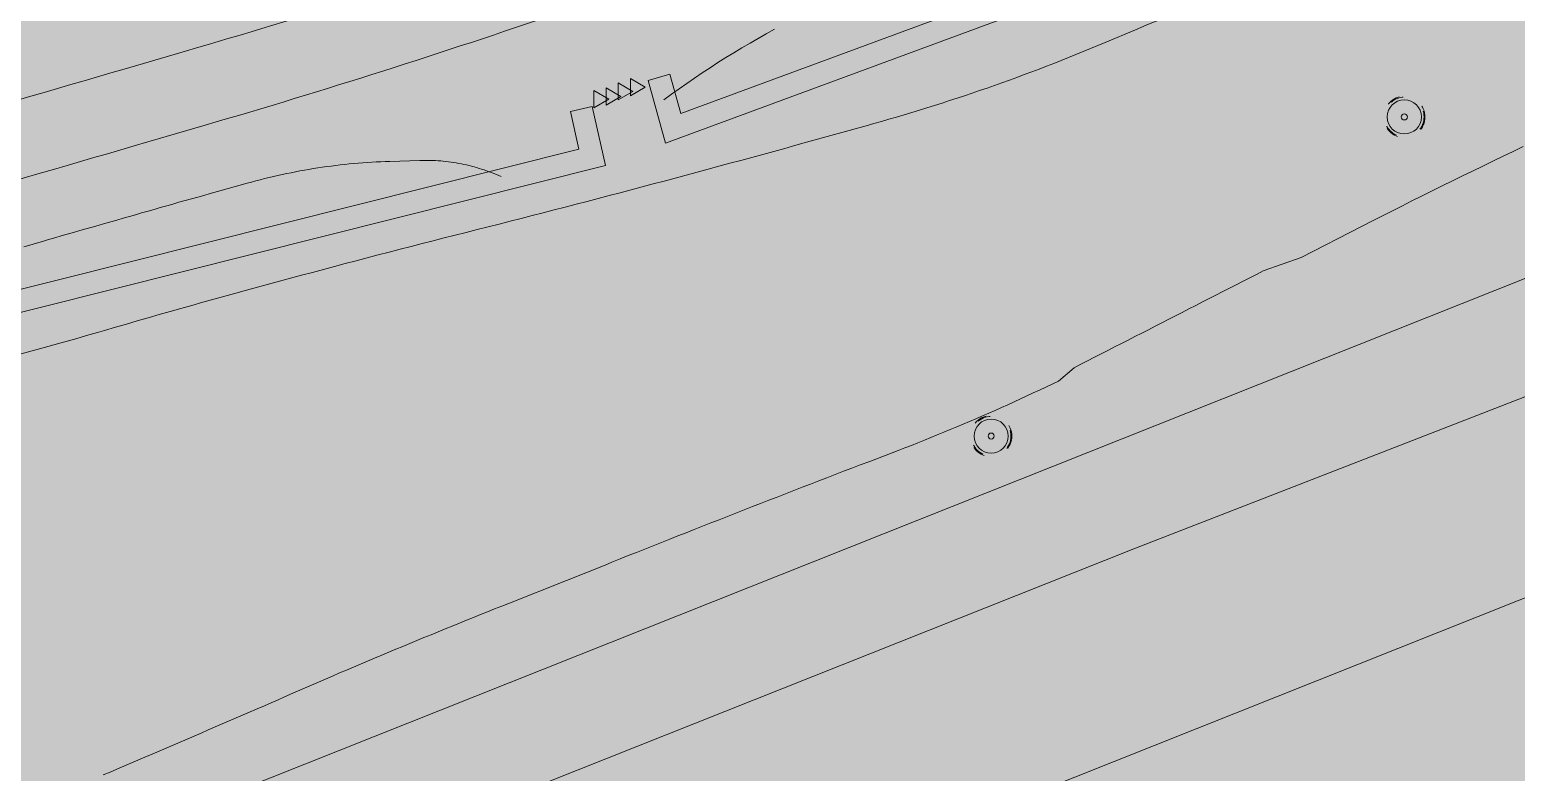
# Model space of a CAD drawing. Header units: metres. Extents: x 68582 to 69192, y 19191 to 19633.
# Drawn here: x 68836.36 to 68876.18, y 19271.46 to 19291.36 of the extents above; entities that cross this region are included whole.
import ezdxf

# ---------------------------------------------------------------- set-up
doc = ezdxf.new("R2010")
doc.units = ezdxf.units.M
doc.linetypes.add('Dash Style-5', pattern=[1.058075, 0.352692, -0.705383])
doc.layers.get('0').update_dxf_attribs({"lineweight": 15})
doc.layers.add('hankintanumerot', color=7, linetype='Continuous', lineweight=5)
doc.layers.add('None', color=7, linetype='Continuous', lineweight=5)

# ---------------------------------------------------------------- blocks, each defined once
blk = doc.blocks.new('Group-628')
at = {"layer": 'hankintanumerot', "color": 7, "linetype": 'Dash Style-5', "lineweight": 5, "transparency": 33554687}
for radius in [0.553, 0.53]:
    blk.add_circle((151.378, -281.625), radius, dxfattribs=at)
at = {"layer": 'hankintanumerot', "color": 7, "linetype": 'Continuous', "lineweight": 5, "transparency": 33554687}
for radius in [0.457, 0.0815]:
    blk.add_circle((151.378, -281.625), radius, dxfattribs=at)
blk = doc.blocks.new('Group-627')
at = {"layer": 'hankintanumerot', "color": 7, "linetype": 'Dash Style-5', "lineweight": 5, "transparency": 33554687}
for radius in [0.553, 0.53]:
    blk.add_circle((162.444, -273.071), radius, dxfattribs=at)
at = {"layer": 'hankintanumerot', "color": 7, "linetype": 'Continuous', "lineweight": 5, "transparency": 33554687}
for radius in [0.457, 0.0815]:
    blk.add_circle((162.444, -273.071), radius, dxfattribs=at)

msp = doc.modelspace()

# ---------------------------------------------------------------- hatches: boundary and pattern name
at = {"true_color": 0xd1f0d1, "transparency": 33554687}
msp.add_hatch(color=254, dxfattribs=at).paths.add_polyline_path([(68588.122, 19191.443), (69192.296, 19191.443), (69192.296, 19628.232), (68588.122, 19628.232)], flags=0)
at = {"layer": 'None', "linetype": 'Continuous', "lineweight": 0, "true_color": 0xffffff, "transparency": 33554687}
msp.add_hatch(color=7, dxfattribs=at).paths.add_polyline_path([(68879.399, 19311.633), (68877.798, 19310.371), (68875.792, 19308.805), (68875.183, 19308.335), (68868.104, 19303.063), (68867.094, 19302.335), (68865.513, 19301.236), (68863.895, 19300.192), (68862.242, 19299.205), (68860.556, 19298.275), (68858.839, 19297.403), (68856.656, 19296.384), (68854.442, 19295.434), (68852.198, 19294.554), (68849.929, 19293.745), (68849.864, 19293.723), (68845.214, 19292.203), (68840.531, 19290.782), (68838.893, 19290.304), (68827.439, 19286.983), (68826.59, 19286.739), (68821.688, 19285.417), (68816.744, 19284.263), (68815.47, 19283.988), (68814.416, 19283.778), (68813.356, 19283.6), (68812.292, 19283.453), (68811.223, 19283.34), (68810.152, 19283.258), (68809.079, 19283.209), (68808.004, 19283.193), (68805.891, 19283.193), (68805.754, 19283.195), (68805.617, 19283.202), (68805.481, 19283.214), (68805.345, 19283.23), (68805.209, 19283.251), (68805.075, 19283.277), (68804.941, 19283.307), (68804.809, 19283.342), (68804.677, 19283.381), (68804.548, 19283.425), (68804.419, 19283.473), (68804.293, 19283.525), (68804.168, 19283.582), (68804.045, 19283.643), (68803.925, 19283.708), (68803.807, 19283.777), (68803.691, 19283.85), (68803.578, 19283.927), (68803.467, 19284.008), (68803.359, 19284.093), (68803.254, 19284.181), (68803.153, 19284.273), (68803.054, 19284.368), (68802.592, 19284.844), (68802.145, 19285.334), (68801.712, 19285.837), (68801.295, 19286.353), (68800.893, 19286.881), (68800.674, 19287.178), (68800.48, 19287.45), (68800.295, 19287.729), (68800.119, 19288.013), (68799.953, 19288.303), (68799.795, 19288.598), (68799.648, 19288.897), (68799.51, 19289.202), (68799.382, 19289.511), (68799.264, 19289.823), (68799.156, 19290.14), (68799.059, 19290.46), (68798.971, 19290.782), (68797.019, 19298.503), (68795.08, 19298.013), (68797.062, 19290.175), (68797.161, 19289.809), (68797.271, 19289.446), (68797.394, 19289.088), (68797.527, 19288.733), (68797.672, 19288.383), (68797.829, 19288.038), (68797.996, 19287.698), (68798.174, 19287.364), (68798.363, 19287.035), (68798.563, 19286.713), (68798.773, 19286.398), (68798.992, 19286.089), (68799.082, 19285.967), (68799.602, 19285.284), (68800.142, 19284.616), (68800.702, 19283.965), (68801.282, 19283.331), (68801.88, 19282.714), (68802.007, 19282.591), (68802.139, 19282.472), (68802.274, 19282.358), (68802.414, 19282.248), (68802.557, 19282.144), (68802.704, 19282.044), (68802.854, 19281.949), (68803.007, 19281.86), (68803.163, 19281.775), (68803.321, 19281.696), (68803.483, 19281.623), (68803.647, 19281.555), (68803.813, 19281.493), (68803.981, 19281.436), (68804.151, 19281.386), (68804.322, 19281.341), (68804.495, 19281.302), (68804.67, 19281.269), (68804.845, 19281.241), (68805.021, 19281.22), (68805.198, 19281.205), (68805.375, 19281.196), (68805.552, 19281.193), (68807.697, 19281.193), (68808.919, 19281.212), (68810.141, 19281.267), (68811.36, 19281.36), (68812.576, 19281.489), (68813.787, 19281.656), (68814.993, 19281.859), (68816.192, 19282.098), (68817.096, 19282.293), (68822.18, 19283.474), (68827.223, 19284.816), (68827.979, 19285.03), (68839.523, 19288.35), (68841.061, 19288.799), (68845.823, 19290.25), (68850.549, 19291.815), (68852.887, 19292.661), (68855.198, 19293.576), (68857.481, 19294.56), (68859.732, 19295.613), (68861.503, 19296.512), (68863.242, 19297.472), (68864.947, 19298.49), (68866.616, 19299.567), (68868.246, 19300.7), (68869.221, 19301.403), (68874.194, 19305.069), (68879.086, 19308.84), (68880, 19309.56), (68880, 19309.552), (68880.367, 19309.849), (68880.637, 19310.062), (68880.634, 19310.066), (68880.638, 19310.069), (68887.29, 19315.91), (68893.09, 19323.03), (68893.83, 19325.93), (68893.21, 19337.69), (68892.49, 19348.09), (68892.03, 19350.11), (68888.65, 19357.92), (68887.12, 19378.3), (68885.126, 19378.15), (68886.681, 19357.434), (68890.121, 19349.485), (68890.506, 19347.797), (68891.214, 19337.569), (68891.817, 19326.129), (68891.261, 19323.951), (68885.845, 19317.303), (68881.465, 19313.457), (68880.681, 19313.245), (68876.686, 19315.146), (68863.424, 19324.347), (68855.05, 19328.678), (68851.745, 19329.863), (68851.07, 19327.98), (68854.25, 19326.84), (68862.39, 19322.63), (68862.85, 19322.311), (68862.718, 19321.246), (68863.869, 19321.246), (68863.951, 19321.547), (68875.68, 19313.41), (68879.4, 19311.64), (68879.48, 19311.539), (68879.475, 19311.537)], flags=0)
at = {"layer": 'None', "linetype": 'Continuous', "lineweight": 0, "true_color": 0xaaaaaa, "transparency": 33554687}
for points in [[(68875.65, 19298.15), (68876.11, 19296.71), (68853.39, 19288.32), (68852.93, 19290), (68853.51, 19290.17), (68853.8, 19289.11), (68875.36, 19297.08), (68875.08, 19297.96)], [(68851.43, 19289.3), (68851.78, 19287.72), (68827.21, 19281.55), (68807.76, 19276.5), (68802.22, 19275.12), (68785.16, 19272.5), (68785.06, 19273.09), (68802.1, 19275.7), (68807.61, 19277.08), (68827.06, 19282.13), (68851.07, 19288.16), (68850.85, 19289.17)]]:
    msp.add_hatch(color=253, dxfattribs=at).paths.add_polyline_path(points, flags=0)

# ---------------------------------------------------------------- linework, layer by layer
at = {"layer": 'None', "color": 7, "linetype": 'Continuous', "lineweight": 5, "transparency": 33554687}
for p, q in [((68865.979, 19291.358), (68865.17, 19291.015)), ((68858.765, 19288.782), (68857.171, 19288.34)), ((68838.366, 19283.3), (68838.176, 19283.245))]:
    msp.add_line(p, q, dxfattribs=at)
at = {"layer": 'None', "color": 7, "linetype": 'Continuous', "lineweight": 5, "true_color": 0xffffff, "transparency": 33554687}
for p, q in [((68840.531, 19290.782), (68838.893, 19290.304)), ((68839.523, 19288.35), (68841.061, 19288.799))]:
    msp.add_line(p, q, dxfattribs=at)
at = {"layer": 'None', "color": 7, "linetype": 'Continuous', "lineweight": 5, "transparency": 33554687}
for points in [[(68892.02, 19290.908), (68840.1, 19270.224), (68840.1, 19267.162), (68865.935, 19277.448), (68897.835, 19289.858), (68923.603, 19297.088), (68962.1, 19305.279), (68962.1, 19308.523), (68940.405, 19304.368), (68910.545, 19296.728), (68896.895, 19292.698)], [(68848.105, 19264.85), (68840.1, 19261.648), (68840.1, 19253.068), (68896.435, 19275.448), (68910.935, 19280.448), (68939.135, 19287.878), (68962.1, 19291.869), (68962.1, 19300.231), (68935.105, 19295.094), (68908.605, 19288.108), (68884.905, 19279.516)], [(68875.65, 19298.15), (68876.11, 19296.71), (68853.39, 19288.32), (68852.93, 19290), (68853.51, 19290.17), (68853.8, 19289.11), (68875.36, 19297.08), (68875.08, 19297.96)], [(68852.12, 19289.475), (68852.519, 19289.705), (68852.12, 19289.936)], [(68852.45, 19289.59), (68852.849, 19289.82), (68852.45, 19290.051)], [(68851.47, 19289.265), (68851.869, 19289.495), (68851.47, 19289.726)], [(68851.8, 19289.339), (68852.199, 19289.569), (68851.8, 19289.8)], [(68851.43, 19289.3), (68851.78, 19287.72), (68827.21, 19281.55), (68807.76, 19276.5), (68802.22, 19275.12), (68785.16, 19272.5), (68785.06, 19273.09), (68802.1, 19275.7), (68807.61, 19277.08), (68827.06, 19282.13), (68851.07, 19288.16), (68850.85, 19289.17)]]:
    msp.add_lwpolyline(points, close=True, dxfattribs=at)
for points in [[(68856.311, 19291.371), (68856.091, 19291.25), (68855.873, 19291.126), (68855.655, 19291), (68855.438, 19290.872), (68855.223, 19290.742), (68855.01, 19290.61), (68854.797, 19290.476), (68854.586, 19290.339), (68854.376, 19290.201), (68854.168, 19290.06), (68853.961, 19289.918), (68853.755, 19289.774), (68853.551, 19289.627), (68853.35, 19289.48)], [(68848.99, 19287.42), (68848.926, 19287.448), (68848.862, 19287.476), (68848.797, 19287.502), (68848.732, 19287.528), (68848.666, 19287.553), (68848.6, 19287.576), (68848.534, 19287.599), (68848.467, 19287.621), (68848.4, 19287.642), (68848.333, 19287.662), (68848.266, 19287.681), (68848.198, 19287.699), (68848.13, 19287.716), (68848.062, 19287.733), (68847.993, 19287.748), (68847.925, 19287.762), (68847.856, 19287.775), (68847.787, 19287.787), (68847.718, 19287.799), (68847.648, 19287.809), (68847.579, 19287.818), (68847.509, 19287.827), (68847.439, 19287.834), (68847.37, 19287.84), (68847.3, 19287.845), (68847.23, 19287.85), (68847.16, 19287.853), (68847.09, 19287.855), (68847.02, 19287.857), (68846.949, 19287.857), (68846.879, 19287.856), (68846.809, 19287.855), (68846.005, 19287.83), (68845.884, 19287.826), (68845.763, 19287.821), (68845.642, 19287.815), (68845.521, 19287.808), (68845.401, 19287.8), (68845.28, 19287.791), (68845.159, 19287.781), (68845.038, 19287.771), (68844.918, 19287.759), (68844.798, 19287.747), (68844.677, 19287.733), (68844.557, 19287.719), (68844.437, 19287.704), (68844.317, 19287.688), (68844.197, 19287.671), (68844.078, 19287.653), (68843.958, 19287.634), (68843.839, 19287.614), (68843.719, 19287.593), (68843.6, 19287.572), (68843.481, 19287.549), (68843.363, 19287.526), (68843.244, 19287.502), (68843.126, 19287.476), (68843.007, 19287.45), (68842.889, 19287.423), (68842.772, 19287.395), (68842.654, 19287.367), (68842.537, 19287.337), (68842.419, 19287.306), (68842.303, 19287.275), (68842.187, 19287.243), (68841.395, 19287.02), (68841.198, 19286.968), (68841.024, 19286.919), (68840.861, 19286.873), (68840.697, 19286.827), (68840.524, 19286.778), (68840.36, 19286.732), (68840.197, 19286.685), (68840.033, 19286.639), (68839.86, 19286.59), (68839.696, 19286.543), (68839.533, 19286.497), (68839.359, 19286.447), (68839.196, 19286.401), (68839.032, 19286.354), (68838.869, 19286.307), (68838.696, 19286.258), (68838.532, 19286.211), (68838.369, 19286.164), (68838.196, 19286.115), (68838.032, 19286.068), (68837.869, 19286.021), (68837.705, 19285.974), (68837.532, 19285.924), (68837.369, 19285.877), (68837.205, 19285.83), (68837.032, 19285.78), (68836.869, 19285.732), (68836.706, 19285.685), (68836.542, 19285.638), (68836.369, 19285.588), (68836.206, 19285.54)], [(68876.367, 19288.227), (68876.094, 19288.096), (68875.824, 19287.966), (68875.551, 19287.834), (68875.281, 19287.703), (68875.009, 19287.571), (68874.737, 19287.438), (68874.467, 19287.305), (68874.196, 19287.171), (68873.925, 19287.037), (68873.656, 19286.903), (68873.385, 19286.768), (68873.114, 19286.632), (68872.846, 19286.497), (68872.576, 19286.36), (68872.306, 19286.223), (68872.05, 19286.09), (68870.416, 19285.254), (68869.403, 19284.894), (68869.222, 19284.802), (68869.041, 19284.709), (68868.86, 19284.616), (68868.679, 19284.524), (68868.498, 19284.431), (68868.317, 19284.338), (68868.136, 19284.246), (68867.955, 19284.153), (68867.774, 19284.061), (68867.594, 19283.968), (68867.413, 19283.875), (68867.232, 19283.783), (68867.051, 19283.69), (68866.87, 19283.597), (68866.689, 19283.505), (68866.508, 19283.412), (68866.327, 19283.319), (68866.146, 19283.227), (68865.965, 19283.134), (68865.784, 19283.041), (68865.603, 19282.949), (68865.422, 19282.856), (68865.241, 19282.763), (68865.06, 19282.671), (68864.879, 19282.578), (68864.698, 19282.485), (68864.517, 19282.393), (68864.336, 19282.3), (68863.917, 19281.943), (68863.748, 19281.862), (68863.579, 19281.781), (68863.411, 19281.701), (68863.241, 19281.622), (68863.072, 19281.543), (68862.902, 19281.465), (68862.731, 19281.387), (68862.561, 19281.309), (68862.391, 19281.233), (68862.22, 19281.157), (68862.049, 19281.081), (68861.878, 19281.006), (68861.706, 19280.932), (68861.534, 19280.858), (68861.362, 19280.785), (68861.19, 19280.712), (68861.018, 19280.64), (68860.845, 19280.569), (68860.672, 19280.498), (68860.498, 19280.427), (68860.325, 19280.357), (68860.151, 19280.288), (68859.977, 19280.219), (68859.803, 19280.151), (68859.626, 19280.083), (68858.865, 19279.79), (68858.606, 19279.696), (68858.382, 19279.61), (68858.159, 19279.523), (68857.936, 19279.437), (68857.712, 19279.351), (68857.498, 19279.268), (68857.275, 19279.181), (68857.052, 19279.094), (68856.829, 19279.007), (68856.605, 19278.921), (68856.382, 19278.834), (68856.159, 19278.747), (68855.936, 19278.659), (68855.722, 19278.576), (68855.499, 19278.489), (68855.276, 19278.401), (68855.053, 19278.314), (68854.83, 19278.226), (68854.607, 19278.139), (68854.384, 19278.051), (68854.161, 19277.963), (68853.948, 19277.879), (68853.725, 19277.792), (68853.503, 19277.704), (68853.28, 19277.616), (68853.057, 19277.527), (68852.834, 19277.439), (68852.612, 19277.351), (68852.389, 19277.263), (68852.176, 19277.178), (68851.953, 19277.089), (68851.771, 19277.01), (68850.74, 19276.6), (68849.209, 19275.99), (68849.008, 19275.912), (68848.815, 19275.835), (68848.626, 19275.759), (68848.437, 19275.683), (68848.247, 19275.606), (68848.058, 19275.53), (68847.869, 19275.453), (68847.68, 19275.376), (68847.491, 19275.299), (68847.3, 19275.221), (68847.111, 19275.143), (68846.922, 19275.066), (68846.733, 19274.988), (68846.545, 19274.91), (68846.356, 19274.832), (68846.168, 19274.753), (68845.977, 19274.674), (68845.789, 19274.595), (68845.6, 19274.516), (68845.412, 19274.437), (68845.224, 19274.358), (68845.036, 19274.278), (68844.849, 19274.198), (68844.661, 19274.119), (68844.47, 19274.037), (68844.283, 19273.957), (68844.095, 19273.877), (68843.908, 19273.796), (68843.72, 19273.715), (68843.533, 19273.634), (68843.346, 19273.553), (68843.17, 19273.475), (68843.018, 19273.403), (68842.832, 19273.322), (68842.646, 19273.241), (68842.45, 19273.156), (68842.264, 19273.075), (68842.078, 19272.995), (68841.891, 19272.914), (68841.705, 19272.833), (68841.518, 19272.753), (68841.332, 19272.672), (68841.145, 19272.592), (68840.95, 19272.508), (68840.763, 19272.427), (68840.576, 19272.347), (68840.39, 19272.267), (68840.203, 19272.187), (68840.016, 19272.107), (68839.829, 19272.027), (68839.643, 19271.947), (68839.447, 19271.863), (68839.26, 19271.783), (68839.073, 19271.704), (68838.886, 19271.624), (68838.699, 19271.544), (68838.512, 19271.465), (68838.326, 19271.385)]]:
    msp.add_lwpolyline(points, dxfattribs=at)
at = {"layer": 'None', "color": 7, "linetype": 'Continuous', "lineweight": 5, "true_color": 0xffffff, "transparency": 33554687, "extrusion": (0, 0, -1)}
for centre, radius, start, end in [((-68776.181, 19511.254), 229.671, 251.28756, 253.72885), ((-67913.29, 22461.545), 3303.56, 253.72885, 253.935683)]:
    msp.add_arc(centre, radius, start, end, dxfattribs=at)
at = {"layer": 'None', "color": 7, "linetype": 'Continuous', "lineweight": 5, "transparency": 33554687}
for centre, radius, start, end in [((68878.552, 19261.658), 32.251, 104.0087, 112.944), ((68913.541, 19024.939), 269.076, 104.15044, 106.22322)]:
    msp.add_arc(centre, radius, start, end, dxfattribs=at)
at = {"layer": 'None', "color": 7, "linetype": 'Continuous', "lineweight": 5, "true_color": 0xffffff, "transparency": 33554687}
for centre, radius, start, end in [((68782.673, 19488.848), 208.396, 286.27095, 289.00828), ((68415.359, 20741.612), 1513.898, 285.816326, 286.270947)]:
    msp.add_arc(centre, radius, start, end, dxfattribs=at)
at = {"layer": 'None', "color": 7, "linetype": 'Continuous', "lineweight": 5, "transparency": 33554687, "extrusion": (0, 0, -1)}
for centre, radius, start, end in [((-68844.821, 19339.086), 52.2, 247.056, 254.5068), ((-68746.21, 19688.638), 415.392, 254.5068, 255.84956), ((-68800.137, 19413.977), 136.154, 253.77678, 257.85572)]:
    msp.add_arc(centre, radius, start, end, dxfattribs=at)

# ---------------------------------------------------------------- block references
at = {"layer": 'None', "color": 7, "transparency": 33554687}
for name in ['Group-627', 'Group-628']:
    msp.add_blockref(name, (68710.736, 19562.091), dxfattribs=at)

doc.saveas('drawing.dxf')
